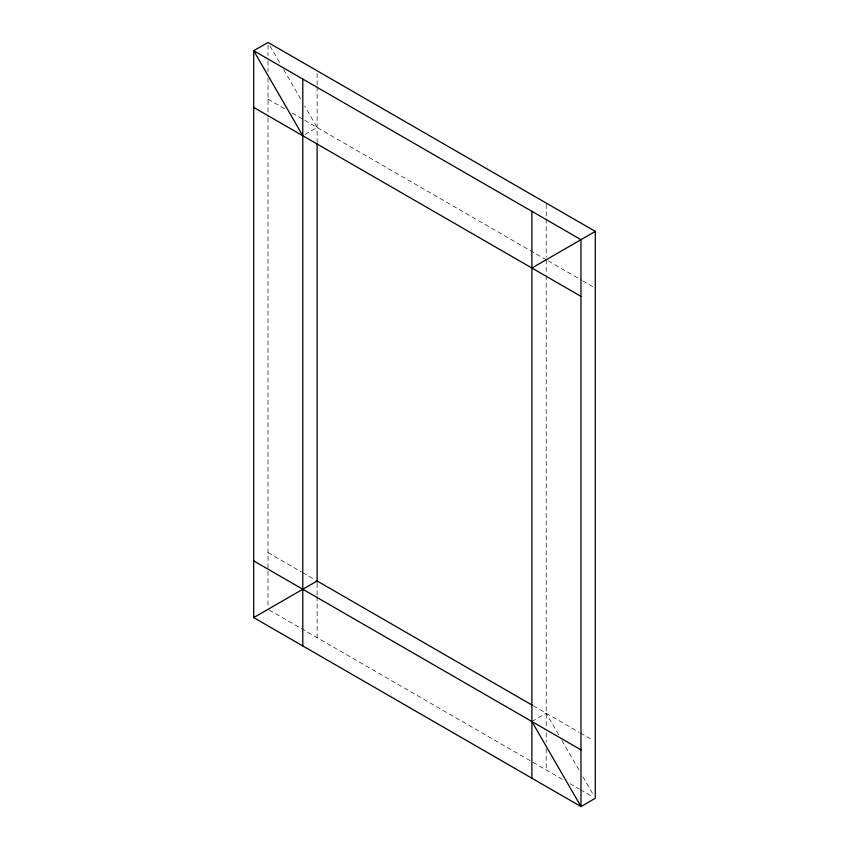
<?xml version="1.0" encoding="UTF-8"?>
<svg xmlns="http://www.w3.org/2000/svg" width="849" height="849" viewBox="0 0 849 849"><rect width="100%" height="100%" fill="white"/><g stroke="black" fill="none" stroke-linecap="round" stroke-linejoin="round"><path stroke-width="0.64" stroke-dasharray="4.25 3.18" d="M304.993 134.471L317.112 127.477L304.674 105.945M531.888 721.523L546.204 713.256L558.642 734.788M268.019 99.142L285.243 109.086M292.13 113.066L303.613 119.688M304.77 120.356L547.074 260.25M548.221 260.908L581.523 280.138M582.669 280.796L593.005 286.771M268.019 552.635L301.321 571.865M302.467 572.534L315.096 579.825M533.289 705.795L579.22 732.316M580.376 732.974L593.005 740.264M269.154 609.985L563.333 779.828M570.04 783.701L579.315 789.05M580.376 789.666L593.016 796.967M269.982 45.846L280.457 63.993M283.725 69.66L301.395 100.267M561.921 740.466L579.591 771.072M582.86 776.739L593.334 794.887M546.204 204.386L546.204 217.631M546.204 218.957L546.204 257.364M546.204 259.752L546.204 274.333M546.204 275.66L546.204 727.561M546.204 732.857L546.204 742.122M546.204 748.744L546.204 769.937M317.112 73.439L317.112 85.367M317.112 86.683L317.112 142.314M317.112 583.369L317.112 595.287M317.112 596.614L317.112 637.673M268.019 45.082L268.019 55.694M268.019 60.905L268.019 71.592M268.019 78.044L268.019 116.621M268.019 117.947L268.019 606.695"/><path stroke-width="1.27" d="M531.888 268.019L595.298 231.406L268.019 42.45L253.702 50.717L253.702 617.594L580.981 806.55L595.298 798.283L595.298 231.406M253.702 617.594L317.112 580.981M253.702 107.409L580.981 296.365M316.252 580.483L532.461 705.317M253.702 560.902L580.981 749.858M302.796 135.744L253.702 50.717L580.981 239.673L580.981 806.55L531.888 721.523M531.888 211.327L531.888 778.204M317.112 143.396L317.112 582.043M302.796 79.063L302.796 645.94"/></g></svg>
